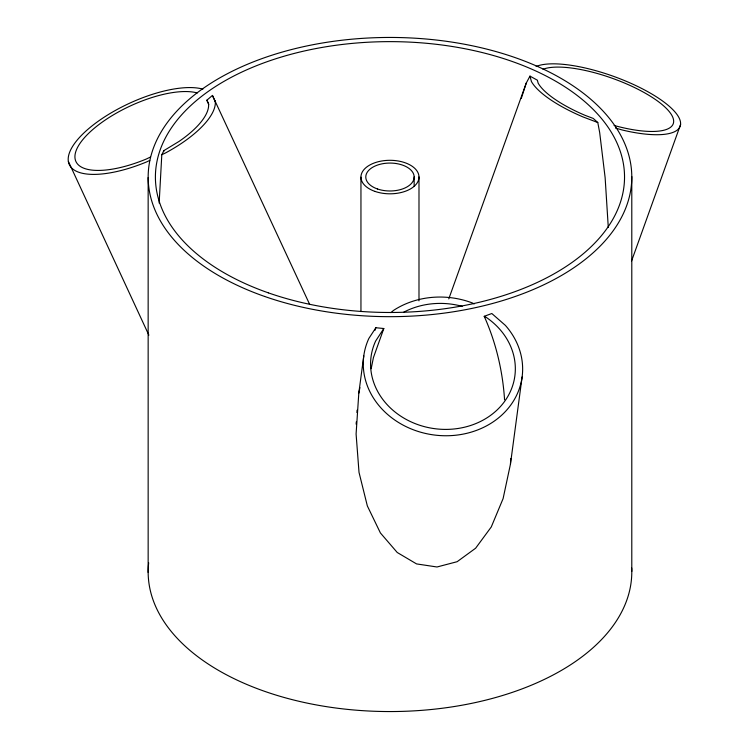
<?xml version="1.0" encoding="UTF-8"?>
<svg xmlns="http://www.w3.org/2000/svg" width="749" height="749" viewBox="0 0 749 749"><rect width="100%" height="100%" fill="white"/><g stroke="black" fill="none" stroke-linecap="round" stroke-linejoin="round"><path stroke-width="1.12" d="M159.153 203.007L161.803 154.715L163.844 150.633L179.03 141.43A72.541 27.507 -24.9 0 0 208.475 103.296L206.846 100.207L212.444 95.432L309.59 304.234M363.789 355.831L358.799 393.216L356.093 434.008L359.014 472.357L367.338 505.903L380.408 532.951L397.232 552.49L416.556 563.913L437.004 566.984L457.133 561.703L475.624 548.221L491.269 526.968L503.103 498.591L510.444 464.202L510.799 458.519M356.149 424.187L356.299 421.856M356.917 412.521L357.076 410.19M163.731 151.635L163.844 150.633M510.444 464.202L522.109 376.972M358.799 393.216L359.923 387.608M371.176 368.723L373.433 357.573L383.816 328.521L375.858 327.734L368.854 338.454A79.862 69.151 7.6 0 0 454.606 435.347A79.862 69.151 7.6 0 0 505.397 325.403L491.821 313.522L484.21 316.303C495.988 342.518 502.719 371.12 504.564 399.797M521.285 98.409L526.266 83.045L529.974 76.117L537.37 80.199L538.147 83.139A72.531 22.236 19.7 0 0 585.156 115.374L593.245 118.436L597.786 122.527L599.677 132.554L605.136 177.71L608.291 227.527M374.903 330.449L375.858 327.734M448.773 298.907L526.266 83.045M631.585 260.942L680.616 124.4M383.816 328.521L375.652 341.01A72.541 62.822 7.6 0 0 410.555 421.631A72.541 62.822 7.6 0 0 504.611 401.417A72.541 62.822 7.6 0 0 486.101 317.276L484.21 316.303M390.941 312.633L393.45 310.461A79.862 69.151 7.6 0 1 472.282 302.924L474.201 303.925M150.455 157.047L146.289 159.031A72.541 27.507 -24.9 0 1 81.8 140.896A72.541 27.507 -24.9 0 1 197.287 92.97M149.772 160.417L146.748 161.859A79.862 30.288 -24.9 0 1 75.743 141.898A79.862 30.288 -24.9 0 1 202.885 89.14M161.803 154.715L165.576 152.918A79.862 30.288 -24.9 0 0 215.197 100.506M615.528 128.06L622.26 129.998A79.862 24.483 19.7 0 0 663.445 101.639A79.862 24.483 19.7 0 0 536.125 66.483M597.786 122.527L583.143 116.994A79.862 24.483 19.7 0 1 531.406 81.51L529.974 76.117M68.384 161.428L148.873 335.149M215.525 102.426L212.444 95.432M208.718 104.56L206.846 100.207M631.791 176.558L631.791 571.44M418.991 176.951L418.991 300.845M414.15 176.942L414.15 186.286M360.952 177.157L360.952 311.575M148.152 177.56L148.152 572.442M631.688 567.929A241.815 139.614 0 0 1 385.52 711.531A241.815 139.614 0 0 1 148.677 562.808M543.006 69.273A72.531 22.236 19.7 0 1 660.534 103.287A72.531 22.236 19.7 0 1 614.105 125.476M403.748 312.183A72.541 62.822 7.6 0 1 462.208 306.35M377.487 188.982A24.183 13.959 0 0 0 414.15 177.288A24.183 13.959 0 0 0 378.273 164.808A24.183 13.959 0 0 0 377.487 188.982M374.987 191.407A29.014 16.75 0 0 0 418.981 177.373A29.014 16.75 0 0 0 375.942 162.393A29.014 16.75 0 0 0 374.987 191.407M264.584 296.435A241.815 139.614 0 0 0 631.735 180.06A241.815 139.614 0 0 0 273.6 54.677A241.815 139.614 0 0 0 264.584 296.435M268.339 292.85A234.559 135.419 0 0 0 624.479 179.975A234.559 135.419 0 0 0 277.093 58.347A234.559 135.419 0 0 0 268.339 292.85"/></g></svg>
